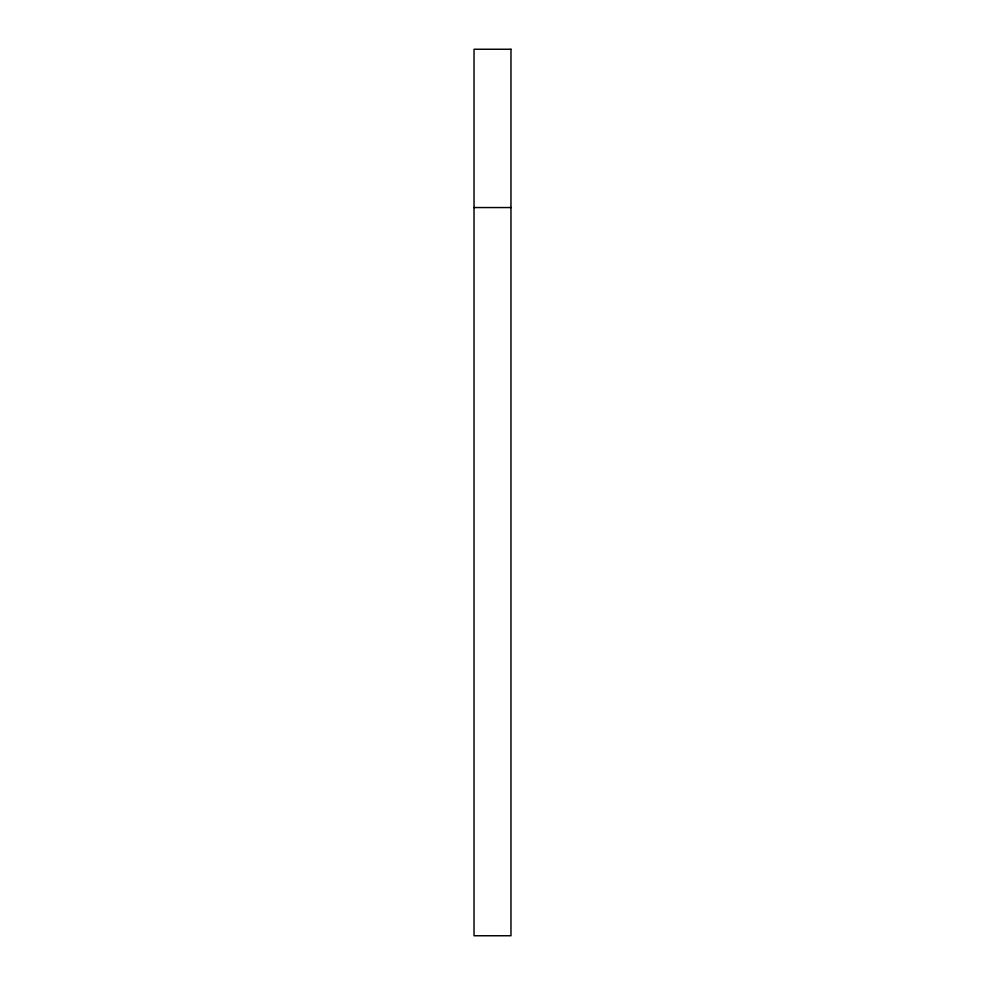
<?xml version="1.0" encoding="UTF-8"?>
<svg xmlns="http://www.w3.org/2000/svg" width="985" height="985" viewBox="0 0 985 985"><rect width="100%" height="100%" fill="white"/><g stroke="black" fill="none" stroke-linecap="round" stroke-linejoin="round"><path stroke-width="1.48" d="M474.031 207.552L510.969 207.552M510.969 49.25L474.031 49.25L474.031 935.75L510.969 935.75L510.969 49.25"/></g></svg>
